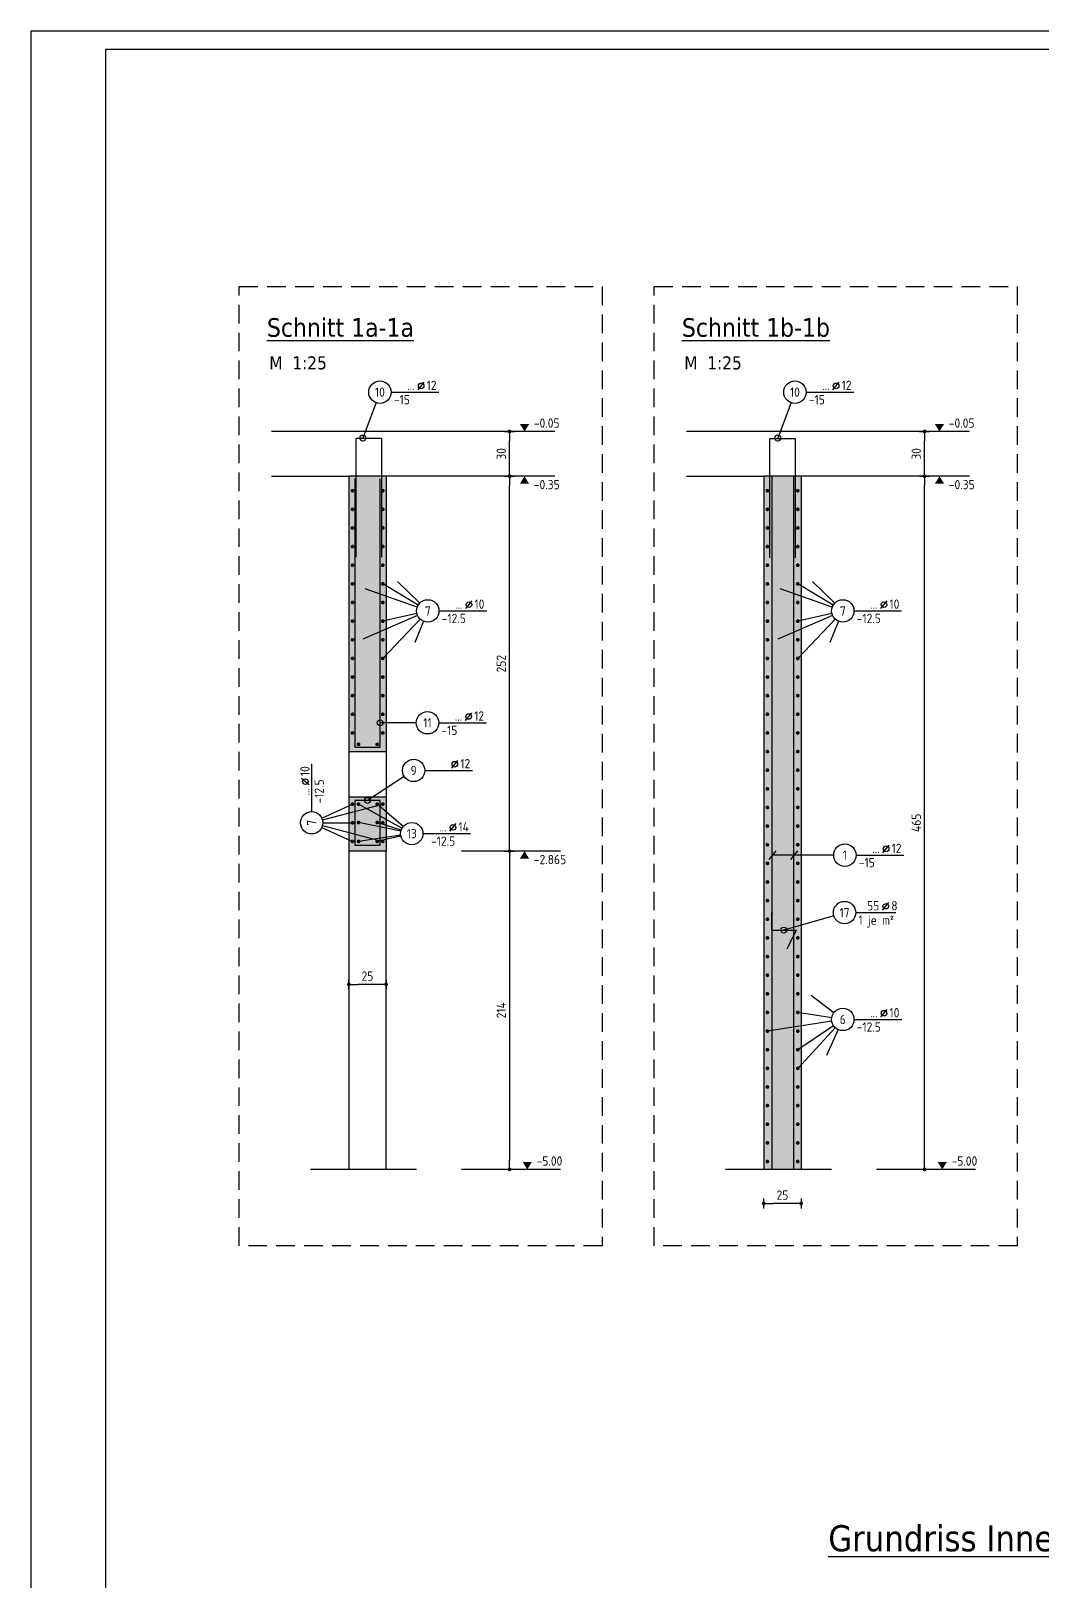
# Model space of a CAD drawing. Extents: x 40 to 126.2, y 46.1 to 88.1.
# Drawn here: x 39.96 to 53.51, y 67.31 to 88.1 of the extents above; entities that cross this region are included whole.
import ezdxf
from ezdxf.enums import TextEntityAlignment as Align

# ---------------------------------------------------------------- set-up
doc = ezdxf.new("R2010")
doc.units = 0
doc.header["$LTSCALE"] = 0.5
doc.linetypes.add('AUSGEZOGEN', pattern=[1000.01, 1000, 0.01])
doc.linetypes.add('STRICHLINIE', pattern=[0.75, 0.5, -0.25])
for name, color, linetype in [('AFU', 7, 'Continuous'), ('BETON', 7, 'Continuous'), ('DETAIL', 7, 'Continuous'), ('grau_mittel', 7, 'Continuous'), ('HILFE', 7, 'Continuous'), ('koten', 7, 'Continuous'), ('MASSE', 7, 'Continuous'), ('OBJEKT', 7, 'Continuous'), ('RAHMEN', 7, 'Continuous'), ('RND', 7, 'Continuous'), ('TEXT', 7, 'Continuous')]:
    doc.layers.add(name, color=color, linetype=linetype)
doc.styles.add('helv', font='tahoma.ttf')
doc.styles.add('txt', font='isocp.shx')
doc.linetypes.add('AFU_50K', pattern='A,0.15,["/",Standard,S=0.2,R=0,X=-0.01,Y=-0.1],0.07,["/",Standard,S=0.2,R=0,X=-0.01,Y=-0.1],0.15', length=0.37)
doc.dimstyles.new('DOT_I', dxfattribs={"dimscale": 0.5, "dimtxt": 0.25, "dimasz": 0.25, "dimexe": 0.1, "dimexo": 0.3, "dimgap": 0.1, "dimtad": 1, "dimdec": 3, "dimzin": 3, "dimtxsty": 'txt', "dimblk": 'DOT', "dimblk1": 'DOT', "dimblk2": 'DOT', "dimsah": 1, "dimcen": 0.1, "dimse1": 1, "dimse2": 1, "dimazin": 0, "dimtfac": 1, "dimtdec": 4, "dimtix": 1, "dimtmove": 2, "dimatfit": 3, "dimfxl": 0, "dimtvp": 1, "dimtolj": 1, "dimtzin": 0, "dimarcsym": 0})

# ---------------------------------------------------------------- blocks, each defined once
blk = doc.blocks.new('DINA0')
at = {"layer": 'RAHMEN'}
for p, q in [((0, 84.1), (0, 0)), ((118.9, 84.1), (0, 84.1))]:
    blk.add_line(p, q, dxfattribs=at)
at = {"layer": 'RAHMEN', "color": 5}
for p, q in [((118.4, 83.6), (2, 83.6)), ((2, 83.6), (2, 0.5))]:
    blk.add_line(p, q, dxfattribs=at)
blk = doc.blocks.new('OKRD_O')
at = {"color": 0, "linetype": 'ByBlock'}
blk.add_solid([(-0.125, 0.202), (0.125, 0.202), (0, 0)], dxfattribs=at)
at = {"color": 0, "linetype": 'ByBlock', "style": 'txt'}
blk.add_attdef('OKRD', (0.25, 0.1), '', height=0.25, dxfattribs=at)
blk = doc.blocks.new('OKRD_U')
at = {"color": 0, "linetype": 'ByBlock'}
blk.add_solid([(-0.125, -0.202), (0.125, -0.202), (0, 0)], dxfattribs=at)
at = {"color": 0, "linetype": 'ByBlock', "style": 'txt'}
blk.add_attdef('OKRD', (0.25, -0.35), '', height=0.25, dxfattribs=at)
blk = doc.blocks.new('DOT')
at = {"layer": 'MASSE', "color": 7, "linetype": 'Continuous'}
for p, q in [((0, 0), (-1, 0)), ((0, 0.54), (0, -0.54))]:
    blk.add_line(p, q, dxfattribs=at)
at = {"layer": 'MASSE', "color": 7, "linetype": 'Continuous', "const_width": 0.2}
blk.add_lwpolyline([(-0.1, 0, 1), (0.1, 0, 1)], format="xyb", close=True, dxfattribs=at)
blk = doc.blocks.new('*D23')
at = {"layer": 'DEFPOINTS', "color": 0, "linetype": 'AUSGEZOGEN', "transparency": 16777216}
for p in [(44.221, 75.312), (44.221, 75.312), (44.721, 75.312)]:
    blk.add_point(p, dxfattribs=at)
at = {"layer": 'MASSE', "color": 0, "linetype": 'AUSGEZOGEN', "lineweight": -2, "transparency": 16777216}
blk.add_line((44.596, 75.312), (44.346, 75.312), dxfattribs=at)
at = {"layer": 'MASSE', "color": 0, "linetype": 'AUSGEZOGEN', "lineweight": -2, "transparency": 16777216, "xscale": 0.125, "yscale": 0.125, "zscale": 0.125, "rotation": 180}
blk.add_blockref('DOT', (44.221, 75.312), dxfattribs=at)
at = {"layer": 'MASSE', "color": 0, "linetype": 'AUSGEZOGEN', "lineweight": -2, "transparency": 16777216, "xscale": 0.125, "yscale": 0.125, "zscale": 0.125}
blk.add_blockref('DOT', (44.721, 75.312), dxfattribs=at)
at = {"layer": 'MASSE', "color": 0, "linetype": 'AUSGEZOGEN', "transparency": 16777216, "insert": (44.471, 75.424), "char_height": 0.125, "attachment_point": 5, "style": 'txt'}
blk.add_mtext('\\A1;25', dxfattribs=at)
blk = doc.blocks.new('RND_LEI')
at = {"layer": 'RND', "color": 7, "linetype": 'Continuous'}
blk.add_line((1.022, 0.066), (1.19, 0.27), dxfattribs=at)
for centre, radius in [((0, 0), 0.3), ((1.106, 0.168), 0.075)]:
    blk.add_circle(centre, radius, dxfattribs=at)
at = {"layer": 'RND', "color": 7, "linetype": 'Continuous', "style": 'txt'}
blk.add_attdef('POSL', text='', height=0.25, dxfattribs=at).set_placement((0, 0), align=Align.MIDDLE)
blk.add_attdef('ANZ', text='', height=0.25, dxfattribs=at).set_placement((0.931, 0.057), align=Align.RIGHT)
for tag, p in [('DUM', (1.253, 0.057)), ('ABSTD', (1.674, 0.057)), ('POSTXT', (0.374, -0.327))]:
    blk.add_attdef(tag, p, '', height=0.25, dxfattribs=at)
blk = doc.blocks.new('*D24')
at = {"layer": 'DEFPOINTS', "color": 0, "linetype": 'AUSGEZOGEN', "transparency": 16777216}
for p in [(46.378, 82.73), (46.378, 82.73), (46.378, 82.13)]:
    blk.add_point(p, dxfattribs=at)
at = {"layer": 'MASSE', "color": 0, "linetype": 'AUSGEZOGEN', "lineweight": -2, "transparency": 16777216}
blk.add_line((46.378, 82.255), (46.378, 82.605), dxfattribs=at)
at = {"layer": 'MASSE', "color": 0, "linetype": 'AUSGEZOGEN', "lineweight": -2, "transparency": 16777216, "xscale": 0.125, "yscale": 0.125, "zscale": 0.125}
for p, rotation in [((46.378, 82.73), 90), ((46.378, 82.13), 270)]:
    blk.add_blockref('DOT', p, dxfattribs=dict(at, rotation=rotation))
at = {"layer": 'MASSE', "color": 0, "linetype": 'AUSGEZOGEN', "transparency": 16777216, "insert": (46.266, 82.43), "char_height": 0.125, "attachment_point": 5, "rotation": 90, "style": 'txt'}
blk.add_mtext('\\A1;30', dxfattribs=at)
blk = doc.blocks.new('*D25')
at = {"layer": 'DEFPOINTS', "color": 0, "linetype": 'AUSGEZOGEN', "transparency": 16777216}
for p in [(46.378, 82.13), (46.378, 82.13), (46.378, 77.1)]:
    blk.add_point(p, dxfattribs=at)
at = {"layer": 'MASSE', "color": 0, "linetype": 'AUSGEZOGEN', "lineweight": -2, "transparency": 16777216}
blk.add_line((46.378, 77.225), (46.378, 82.005), dxfattribs=at)
at = {"layer": 'MASSE', "color": 0, "linetype": 'AUSGEZOGEN', "lineweight": -2, "transparency": 16777216, "xscale": 0.125, "yscale": 0.125, "zscale": 0.125}
for p, rotation in [((46.378, 82.13), 90), ((46.378, 77.1), 270)]:
    blk.add_blockref('DOT', p, dxfattribs=dict(at, rotation=rotation))
at = {"layer": 'MASSE', "color": 0, "linetype": 'AUSGEZOGEN', "transparency": 16777216, "insert": (46.266, 79.615), "char_height": 0.125, "attachment_point": 5, "rotation": 90, "style": 'txt'}
blk.add_mtext('\\A1;252', dxfattribs=at)
blk = doc.blocks.new('*D26')
at = {"layer": 'DEFPOINTS', "color": 0, "linetype": 'AUSGEZOGEN', "transparency": 16777216}
for p in [(46.378, 77.1), (46.378, 72.83), (46.378, 72.83)]:
    blk.add_point(p, dxfattribs=at)
at = {"layer": 'MASSE', "color": 0, "linetype": 'AUSGEZOGEN', "lineweight": -2, "transparency": 16777216}
blk.add_line((46.378, 76.975), (46.378, 72.955), dxfattribs=at)
at = {"layer": 'MASSE', "color": 0, "linetype": 'AUSGEZOGEN', "lineweight": -2, "transparency": 16777216, "xscale": 0.125, "yscale": 0.125, "zscale": 0.125}
for p, rotation in [((46.378, 77.1), 90), ((46.378, 72.83), 270)]:
    blk.add_blockref('DOT', p, dxfattribs=dict(at, rotation=rotation))
at = {"layer": 'MASSE', "color": 0, "linetype": 'AUSGEZOGEN', "transparency": 16777216, "insert": (46.266, 74.965), "char_height": 0.125, "attachment_point": 5, "rotation": 90, "style": 'txt'}
blk.add_mtext('\\A1;214', dxfattribs=at)
blk = doc.blocks.new('*D27')
at = {"layer": 'DEFPOINTS', "color": 0, "linetype": 'AUSGEZOGEN', "transparency": 16777216}
for p in [(49.79, 72.373), (49.79, 72.373), (50.29, 72.373)]:
    blk.add_point(p, dxfattribs=at)
at = {"layer": 'MASSE', "color": 0, "linetype": 'AUSGEZOGEN', "lineweight": -2, "transparency": 16777216}
blk.add_line((50.165, 72.373), (49.915, 72.373), dxfattribs=at)
at = {"layer": 'MASSE', "color": 0, "linetype": 'AUSGEZOGEN', "lineweight": -2, "transparency": 16777216, "xscale": 0.125, "yscale": 0.125, "zscale": 0.125, "rotation": 180}
blk.add_blockref('DOT', (49.79, 72.373), dxfattribs=at)
at = {"layer": 'MASSE', "color": 0, "linetype": 'AUSGEZOGEN', "lineweight": -2, "transparency": 16777216, "xscale": 0.125, "yscale": 0.125, "zscale": 0.125}
blk.add_blockref('DOT', (50.29, 72.373), dxfattribs=at)
at = {"layer": 'MASSE', "color": 0, "linetype": 'AUSGEZOGEN', "transparency": 16777216, "insert": (50.04, 72.485), "char_height": 0.125, "attachment_point": 5, "style": 'txt'}
blk.add_mtext('\\A1;25', dxfattribs=at)
blk = doc.blocks.new('*D29')
at = {"layer": 'DEFPOINTS', "color": 0, "linetype": 'AUSGEZOGEN', "transparency": 16777216}
for p in [(51.947, 82.73), (51.947, 82.73), (51.947, 82.13)]:
    blk.add_point(p, dxfattribs=at)
at = {"layer": 'MASSE', "color": 0, "linetype": 'AUSGEZOGEN', "lineweight": -2, "transparency": 16777216}
blk.add_line((51.947, 82.255), (51.947, 82.605), dxfattribs=at)
at = {"layer": 'MASSE', "color": 0, "linetype": 'AUSGEZOGEN', "lineweight": -2, "transparency": 16777216, "xscale": 0.125, "yscale": 0.125, "zscale": 0.125}
for p, rotation in [((51.947, 82.73), 90), ((51.947, 82.13), 270)]:
    blk.add_blockref('DOT', p, dxfattribs=dict(at, rotation=rotation))
at = {"layer": 'MASSE', "color": 0, "linetype": 'AUSGEZOGEN', "transparency": 16777216, "insert": (51.835, 82.43), "char_height": 0.125, "attachment_point": 5, "rotation": 90, "style": 'txt'}
blk.add_mtext('\\A1;30', dxfattribs=at)
blk = doc.blocks.new('*D28')
at = {"layer": 'DEFPOINTS', "color": 0, "linetype": 'AUSGEZOGEN', "transparency": 16777216}
for p in [(51.947, 82.13), (51.947, 82.13), (51.947, 72.83)]:
    blk.add_point(p, dxfattribs=at)
at = {"layer": 'MASSE', "color": 0, "linetype": 'AUSGEZOGEN', "lineweight": -2, "transparency": 16777216}
blk.add_line((51.947, 72.955), (51.947, 82.005), dxfattribs=at)
at = {"layer": 'MASSE', "color": 0, "linetype": 'AUSGEZOGEN', "lineweight": -2, "transparency": 16777216, "xscale": 0.125, "yscale": 0.125, "zscale": 0.125}
for p, rotation in [((51.947, 82.13), 90), ((51.947, 72.83), 270)]:
    blk.add_blockref('DOT', p, dxfattribs=dict(at, rotation=rotation))
at = {"layer": 'MASSE', "color": 0, "linetype": 'AUSGEZOGEN', "transparency": 16777216, "insert": (51.835, 77.48), "char_height": 0.125, "attachment_point": 5, "rotation": 90, "style": 'txt'}
blk.add_mtext('\\A1;465', dxfattribs=at)
blk = doc.blocks.new('lei_gre')
at = {"layer": 'RND', "color": 7, "linetype": 'Continuous'}
for p, q in [((-0.09, -0.12), (0.09, 0.12)), ((0, 0.15), (0, -0.15))]:
    blk.add_line(p, q, dxfattribs=at)

msp = doc.modelspace()

# ---------------------------------------------------------------- hatches: boundary and pattern name
at = {"layer": 'grau_mittel'}
h = msp.add_hatch(color=61, dxfattribs=at)
h.paths.add_polyline_path([(44.2214, 78.4303), (44.7214, 78.4303), (44.7214, 82.1303), (44.2214, 82.1303)])
h.paths.add_polyline_path([(44.7214, 77.8303), (44.2214, 77.8303), (44.2214, 77.1003), (44.7214, 77.1003)])
msp.add_hatch(color=61, dxfattribs=at).paths.add_polyline_path([(50.2904, 82.1303), (49.7904, 82.1303), (49.7904, 72.8303), (50.2904, 72.8303)])

# ---------------------------------------------------------------- linework, layer by layer
at = {"layer": 'AFU', "color": 8, "linetype": 'AFU_50K'}
for p, q in [((44.7214, 82.1303), (44.2214, 82.1303)), ((50.2904, 82.1303), (49.7904, 82.1303)), ((50.2904, 72.8303), (49.7904, 72.8303))]:
    msp.add_line(p, q, dxfattribs=at)
at = {"layer": 'BETON', "color": 6, "linetype": 'AUSGEZOGEN'}
for p, q in [((46.9833, 82.7303), (43.182, 82.7303)), ((52.5523, 82.7303), (48.751, 82.7303)), ((43.182, 82.1303), (44.2214, 82.1303)), ((44.2214, 82.1303), (44.2214, 78.4303)), ((46.9833, 82.1303), (44.7214, 82.1303)), ((44.7214, 82.1303), (44.7214, 78.4303)), ((48.751, 82.1303), (49.7904, 82.1303)), ((49.7904, 82.1303), (49.7904, 72.8303)), ((52.5523, 82.1303), (50.2904, 82.1303)), ((50.2904, 82.1303), (50.2904, 72.8303)), ((44.7214, 78.4303), (44.2214, 78.4303)), ((44.2214, 77.8303), (44.7214, 77.8303)), ((44.2214, 77.8303), (44.2214, 77.1003)), ((44.7214, 77.8303), (44.7214, 77.1003)), ((44.7214, 77.1003), (44.2214, 77.1003)), ((45.1281, 72.8303), (43.7072, 72.8303)), ((49.7904, 72.8303), (49.2762, 72.8303)), ((50.6971, 72.8303), (50.2904, 72.8303))]:
    msp.add_line(p, q, dxfattribs=at)
at = {"layer": 'DETAIL', "color": 102, "linetype": 'STRICHLINIE'}
for points in [[(47.6221, 84.6754), (47.6221, 71.806), (42.7507, 71.806), (42.7507, 84.6754)], [(53.1911, 84.6754), (53.1911, 71.806), (48.3197, 71.806), (48.3197, 84.6754)]]:
    msp.add_lwpolyline(points, close=True, dxfattribs=at)
at = {"layer": 'HILFE', "color": 102, "linetype": 'AUSGEZOGEN'}
for p, q in [((44.2214, 78.4303), (44.2214, 77.8303)), ((44.7214, 78.4303), (44.7214, 77.8303))]:
    msp.add_line(p, q, dxfattribs=at)
at = {"layer": 'koten', "color": 7, "linetype": 'AUSGEZOGEN'}
for p, q in [((47.0603, 77.1003), (45.7324, 77.1003)), ((47.0603, 72.8303), (45.7324, 72.8303)), ((52.6293, 72.8303), (51.3015, 72.8303))]:
    msp.add_line(p, q, dxfattribs=at)
at = {"layer": 'OBJEKT', "color": 7, "linetype": 'AUSGEZOGEN'}
for p, q in [((44.2214, 77.1003), (44.2214, 72.8303)), ((44.7214, 72.8303), (44.7214, 77.1003))]:
    msp.add_line(p, q, dxfattribs=at)
at = {"layer": 'RND', "color": 7, "linetype": 'AUSGEZOGEN'}
for p, q in [((44.7883, 83.2582), (45.4283, 83.2582)), ((50.3573, 83.2582), (50.9973, 83.2582)), ((45.4307, 80.323), (46.0707, 80.323)), ((50.9997, 80.323), (51.6397, 80.323)), ((45.4266, 78.822), (46.0666, 78.822)), ((43.7221, 77.6304), (43.7221, 78.2704)), ((45.2404, 78.1823), (45.8804, 78.1823)), ((45.2153, 77.3351), (45.8553, 77.3351)), ((51.0281, 77.0462), (51.6681, 77.0462)), ((51.0237, 76.2755), (51.5637, 76.2755)), ((51, 74.8419), (51.64, 74.8419))]:
    msp.add_line(p, q, dxfattribs=at)
at = {"layer": 'RND', "color": 102, "linetype": 'AUSGEZOGEN'}
for p, q in [((44.5859, 83.1176), (44.4089, 82.6426)), ((50.1549, 83.1176), (49.9779, 82.6426)), ((45.1729, 80.4273), (44.8746, 80.7161)), ((50.742, 80.4273), (50.4436, 80.7161)), ((45.1393, 80.373), (44.4394, 80.6203)), ((45.1521, 80.4003), (44.6764, 80.686)), ((50.7083, 80.373), (50.0084, 80.6203)), ((50.7211, 80.4003), (50.2454, 80.686)), ((45.1344, 80.2899), (44.6764, 80.186)), ((50.7034, 80.2899), (50.2454, 80.186)), ((45.143, 80.2635), (44.4081, 79.9457)), ((45.1775, 80.2142), (44.6764, 79.686)), ((45.2236, 80.1843), (45.107, 79.9015)), ((50.7121, 80.2635), (49.9771, 79.9457)), ((50.7465, 80.2142), (50.2454, 79.686)), ((50.7926, 80.1843), (50.676, 79.9015)), ((45.1266, 78.822), (44.6414, 78.822)), ((44.9647, 78.1006), (44.4714, 77.7803)), ((43.8585, 77.5428), (44.2693, 77.7306)), ((43.8672, 77.5185), (44.6764, 77.7306)), ((44.934, 77.4077), (44.351, 77.7301)), ((44.9512, 77.4325), (44.6025, 77.7301)), ((43.8586, 77.4181), (44.2693, 77.2306)), ((43.8672, 77.4425), (44.6764, 77.2306)), ((43.8721, 77.4805), (44.2693, 77.4806)), ((44.9185, 77.3659), (44.351, 77.4848)), ((44.9226, 77.3813), (44.6025, 77.4848)), ((44.9169, 77.3133), (44.351, 77.2305)), ((44.9188, 77.3028), (44.59, 77.2305)), ((50.7281, 77.0462), (49.904, 77.0462)), ((50.7296, 76.234), (50.0579, 76.0408)), ((50.7303, 74.9323), (50.4238, 75.1641)), ((50.7017, 74.8649), (50.2454, 74.936)), ((50.7017, 74.819), (49.8383, 74.686)), ((50.7254, 74.7583), (50.2454, 74.436)), ((50.7483, 74.7316), (50.2454, 74.186)), ((50.7877, 74.7054), (50.6296, 74.3591))]:
    msp.add_line(p, q, dxfattribs=at)
at = {"layer": 'RND', "color": 1, "linetype": 'AUSGEZOGEN'}
for points in [[(44.3189, 81.0426), (44.3189, 82.6426), (44.6589, 82.6426), (44.6589, 81.0426)], [(49.8704, 81.0375), (49.8704, 82.6375), (50.2104, 82.6375), (50.2104, 81.0375)], [(44.3014, 82.0965), (44.3014, 78.4965), (44.6414, 78.4965), (44.6414, 82.0965)], [(49.904, 72.8303), (49.904, 82.1303)], [(50.1949, 72.8303), (50.1949, 82.1303)], [(49.8921, 76.2822), (49.8921, 76.0408), (50.2237, 76.0408), (50.0967, 75.7863)]]:
    msp.add_lwpolyline(points, dxfattribs=at)
at = {"layer": 'RND', "color": 7, "linetype": 'AUSGEZOGEN', "const_width": 0.025}
for points in [[(44.2568, 81.936, 1), (44.2818, 81.936, 1)], [(44.6889, 81.936, -1), (44.6639, 81.936, -1)], [(49.8258, 81.936, 1), (49.8508, 81.936, 1)], [(50.2579, 81.936, -1), (50.2329, 81.936, -1)], [(44.2568, 81.686, 1), (44.2818, 81.686, 1)], [(44.6889, 81.686, -1), (44.6639, 81.686, -1)], [(49.8258, 81.686, 1), (49.8508, 81.686, 1)], [(50.2579, 81.686, -1), (50.2329, 81.686, -1)], [(44.2568, 81.436, 1), (44.2818, 81.436, 1)], [(44.6889, 81.436, -1), (44.6639, 81.436, -1)], [(49.8258, 81.436, 1), (49.8508, 81.436, 1)], [(50.2579, 81.436, -1), (50.2329, 81.436, -1)], [(44.2568, 81.186, 1), (44.2818, 81.186, 1)], [(44.6889, 81.186, -1), (44.6639, 81.186, -1)], [(49.8258, 81.186, 1), (49.8508, 81.186, 1)], [(50.2579, 81.186, -1), (50.2329, 81.186, -1)], [(44.2568, 80.936, 1), (44.2818, 80.936, 1)], [(44.6889, 80.936, -1), (44.6639, 80.936, -1)], [(49.8258, 80.936, 1), (49.8508, 80.936, 1)], [(50.2579, 80.936, -1), (50.2329, 80.936, -1)], [(44.2568, 80.686, 1), (44.2818, 80.686, 1)], [(44.6889, 80.686, -1), (44.6639, 80.686, -1)], [(49.8258, 80.686, 1), (49.8508, 80.686, 1)], [(50.2579, 80.686, -1), (50.2329, 80.686, -1)], [(44.2568, 80.436, 1), (44.2818, 80.436, 1)], [(44.6889, 80.436, -1), (44.6639, 80.436, -1)], [(49.8258, 80.436, 1), (49.8508, 80.436, 1)], [(50.2579, 80.436, -1), (50.2329, 80.436, -1)], [(44.2568, 80.186, 1), (44.2818, 80.186, 1)], [(44.6889, 80.186, -1), (44.6639, 80.186, -1)], [(49.8258, 80.186, 1), (49.8508, 80.186, 1)], [(50.2579, 80.186, -1), (50.2329, 80.186, -1)], [(44.2568, 79.936, 1), (44.2818, 79.936, 1)], [(44.6889, 79.936, -1), (44.6639, 79.936, -1)], [(49.8258, 79.936, 1), (49.8508, 79.936, 1)], [(50.2579, 79.936, -1), (50.2329, 79.936, -1)], [(44.2568, 79.686, 1), (44.2818, 79.686, 1)], [(44.6889, 79.686, -1), (44.6639, 79.686, -1)], [(49.8258, 79.686, 1), (49.8508, 79.686, 1)], [(50.2579, 79.686, -1), (50.2329, 79.686, -1)], [(44.2568, 79.436, 1), (44.2818, 79.436, 1)], [(44.6889, 79.436, -1), (44.6639, 79.436, -1)], [(49.8258, 79.436, 1), (49.8508, 79.436, 1)], [(50.2579, 79.436, -1), (50.2329, 79.436, -1)], [(44.2568, 79.186, 1), (44.2818, 79.186, 1)], [(44.6889, 79.186, -1), (44.6639, 79.186, -1)], [(49.8258, 79.186, 1), (49.8508, 79.186, 1)], [(50.2579, 79.186, -1), (50.2329, 79.186, -1)], [(44.2568, 78.936, 1), (44.2818, 78.936, 1)], [(44.6889, 78.936, -1), (44.6639, 78.936, -1)], [(49.8258, 78.936, 1), (49.8508, 78.936, 1)], [(50.2579, 78.936, -1), (50.2329, 78.936, -1)], [(44.2568, 78.686, 1), (44.2818, 78.686, 1)], [(44.6889, 78.686, -1), (44.6639, 78.686, -1)], [(49.8258, 78.686, 1), (49.8508, 78.686, 1)], [(50.2579, 78.686, -1), (50.2329, 78.686, -1)], [(44.3385, 78.5331, -1), (44.3635, 78.5331, -1)], [(44.59, 78.5331, -1), (44.615, 78.5331, -1)], [(49.8258, 78.436, 1), (49.8508, 78.436, 1)], [(50.2579, 78.436, -1), (50.2329, 78.436, -1)], [(49.8258, 78.186, 1), (49.8508, 78.186, 1)], [(50.2579, 78.186, -1), (50.2329, 78.186, -1)], [(49.8258, 77.936, 1), (49.8508, 77.936, 1)], [(50.2579, 77.936, -1), (50.2329, 77.936, -1)], [(44.2568, 77.7306, 1), (44.2818, 77.7306, 1)], [(44.3385, 77.7301, -1), (44.3635, 77.7301, -1)], [(44.59, 77.7301, -1), (44.615, 77.7301, -1)], [(44.6889, 77.7306, -1), (44.6639, 77.7306, -1)], [(49.8258, 77.686, 1), (49.8508, 77.686, 1)], [(50.2579, 77.686, -1), (50.2329, 77.686, -1)], [(44.2568, 77.4806, 1), (44.2818, 77.4806, 1)], [(44.3385, 77.4848, 1), (44.3635, 77.4848, 1)], [(44.59, 77.4848, 1), (44.615, 77.4848, 1)], [(44.6889, 77.4806, -1), (44.6639, 77.4806, -1)], [(49.8258, 77.436, 1), (49.8508, 77.436, 1)], [(50.2579, 77.436, -1), (50.2329, 77.436, -1)], [(44.2568, 77.2306, 1), (44.2818, 77.2306, 1)], [(44.3385, 77.2305, 1), (44.3635, 77.2305, 1)], [(44.59, 77.2305, 1), (44.615, 77.2305, 1)], [(44.6889, 77.2306, -1), (44.6639, 77.2306, -1)], [(49.8258, 77.186, 1), (49.8508, 77.186, 1)], [(50.2579, 77.186, -1), (50.2329, 77.186, -1)], [(49.8258, 76.936, 1), (49.8508, 76.936, 1)], [(50.2579, 76.936, -1), (50.2329, 76.936, -1)], [(49.8258, 76.686, 1), (49.8508, 76.686, 1)], [(50.2579, 76.686, -1), (50.2329, 76.686, -1)], [(49.8258, 76.436, 1), (49.8508, 76.436, 1)], [(50.2579, 76.436, -1), (50.2329, 76.436, -1)], [(49.8258, 76.186, 1), (49.8508, 76.186, 1)], [(50.2579, 76.186, -1), (50.2329, 76.186, -1)], [(49.8258, 75.936, 1), (49.8508, 75.936, 1)], [(50.2579, 75.936, -1), (50.2329, 75.936, -1)], [(49.8258, 75.686, 1), (49.8508, 75.686, 1)], [(50.2579, 75.686, -1), (50.2329, 75.686, -1)], [(49.8258, 75.436, 1), (49.8508, 75.436, 1)], [(50.2579, 75.436, -1), (50.2329, 75.436, -1)], [(49.8258, 75.186, 1), (49.8508, 75.186, 1)], [(50.2579, 75.186, -1), (50.2329, 75.186, -1)], [(49.8258, 74.936, 1), (49.8508, 74.936, 1)], [(50.2579, 74.936, -1), (50.2329, 74.936, -1)], [(49.8258, 74.686, 1), (49.8508, 74.686, 1)], [(50.2579, 74.686, -1), (50.2329, 74.686, -1)], [(49.8258, 74.436, 1), (49.8508, 74.436, 1)], [(50.2579, 74.436, -1), (50.2329, 74.436, -1)], [(49.8258, 74.186, 1), (49.8508, 74.186, 1)], [(50.2579, 74.186, -1), (50.2329, 74.186, -1)], [(49.8258, 73.936, 1), (49.8508, 73.936, 1)], [(50.2579, 73.936, -1), (50.2329, 73.936, -1)], [(49.8258, 73.686, 1), (49.8508, 73.686, 1)], [(50.2579, 73.686, -1), (50.2329, 73.686, -1)], [(49.8258, 73.436, 1), (49.8508, 73.436, 1)], [(50.2579, 73.436, -1), (50.2329, 73.436, -1)], [(49.8258, 73.186, 1), (49.8508, 73.186, 1)], [(50.2579, 73.186, -1), (50.2329, 73.186, -1)], [(49.8258, 72.936, 1), (49.8508, 72.936, 1)], [(50.2579, 72.936, -1), (50.2329, 72.936, -1)]]:
    msp.add_lwpolyline(points, format="xyb", close=True, dxfattribs=at)
at = {"layer": 'RND', "color": 1, "linetype": 'AUSGEZOGEN'}
msp.add_lwpolyline([(44.3014, 77.1803), (44.6414, 77.1803), (44.6414, 77.7803), (44.3014, 77.7803)], close=True, dxfattribs=at)
at = {"layer": 'RND', "color": 7, "linetype": 'AUSGEZOGEN'}
for centre in [(44.4089, 82.6426), (49.9779, 82.6426), (44.6414, 78.822), (44.4714, 77.7803), (50.0579, 76.0408)]:
    msp.add_circle(centre, 0.04, dxfattribs=at)

# ---------------------------------------------------------------- block references
at = {"layer": 'koten', "color": 7, "linetype": 'AUSGEZOGEN', "xscale": 0.5, "yscale": 0.5, "zscale": 0.5}
for name, p, values in [('OKRD_O', (46.5785, 82.7303), {'OKRD': '-0.05'}), ('OKRD_O', (52.1475, 82.7303), {'OKRD': '-0.05'}), ('OKRD_U', (46.5785, 82.1303), {'OKRD': '-0.35'}), ('OKRD_U', (52.1475, 82.1303), {'OKRD': '-0.35'}), ('OKRD_U', (46.5785, 77.1003), {'OKRD': '-2.865'}), ('OKRD_O', (46.6157, 72.8303), {'OKRD': '-5.00'}), ('OKRD_O', (52.1847, 72.8303), {'OKRD': '-5.00'})]:
    msp.add_blockref(name, p, dxfattribs=at).add_auto_attribs(values)
at = {"layer": 'RAHMEN', "color": 7, "linetype": 'AUSGEZOGEN', "xscale": 0.5, "yscale": 0.5, "zscale": 0.5}
msp.add_blockref('DINA0', (39.9553, 46.0537), dxfattribs=at)
at = {"layer": 'RND', "color": 7, "linetype": 'AUSGEZOGEN', "xscale": 0.5, "yscale": 0.5, "zscale": 0.5}
for p, values in [((44.6383, 83.2582), {'POSL': '10', 'DUM': '12', 'ANZ': '...', 'POSTXT': '-15'}), ((50.2073, 83.2582), {'POSL': '10', 'DUM': '12', 'ANZ': '...', 'POSTXT': '-15'}), ((45.2807, 80.323), {'POSL': '7', 'DUM': '10', 'ANZ': '...', 'POSTXT': '-12.5'}), ((50.8497, 80.323), {'POSL': '7', 'DUM': '10', 'ANZ': '...', 'POSTXT': '-12.5'}), ((45.2766, 78.822), {'POSL': '11', 'DUM': '12', 'ANZ': '...', 'POSTXT': '-15'}), ((45.0904, 78.1823), {'POSL': '9', 'DUM': '12'}), ((45.0653, 77.3351), {'POSL': '13', 'DUM': '14', 'ANZ': '...', 'POSTXT': ' -12.5'}), ((50.8781, 77.0462), {'POSL': '1', 'DUM': '12', 'ANZ': '...', 'POSTXT': '-15'}), ((50.8737, 76.2755), {'POSL': '17', 'DUM': '8', 'ANZ': '55', 'POSTXT': '1 je m²'}), ((50.85, 74.8419), {'POSL': '6', 'DUM': '10', 'ANZ': '...', 'POSTXT': '-12.5'})]:
    msp.add_blockref('RND_LEI', p, dxfattribs=at).add_auto_attribs(values)
at = {"layer": 'RND', "color": 7, "linetype": 'AUSGEZOGEN', "xscale": 0.5, "yscale": 0.5, "zscale": 0.5, "rotation": 90}
msp.add_blockref('RND_LEI', (43.7221, 77.4804), dxfattribs=at).add_auto_attribs({'POSL': '7', 'DUM': '10', 'ANZ': '...', 'POSTXT': ' -12.5'})
at = {"layer": 'RND', "color": 102, "linetype": 'AUSGEZOGEN', "xscale": 0.5, "yscale": 0.5, "zscale": 0.5, "rotation": 179.9999999999983}
for p in [(49.904, 77.0462), (50.1949, 77.0462)]:
    msp.add_blockref('lei_gre', p, dxfattribs=at)

# ---------------------------------------------------------------- texts
at = {"layer": 'TEXT', "color": 6, "linetype": 'AUSGEZOGEN', "style": 'helv'}
for s, p in [('%%USchnitt 1a-1a', (43.1219, 84.0013)), ('%%USchnitt 1b-1b', (48.6909, 84.0013))]:
    msp.add_text(s, height=0.25, dxfattribs=at).set_placement(p)
at = {"layer": 'TEXT', "color": 1, "linetype": 'AUSGEZOGEN', "style": 'helv'}
for p in [(43.1526, 83.5638), (48.7216, 83.5638)]:
    msp.add_text('M  1:25', height=0.175, dxfattribs=at).set_placement(p)
at = {"layer": 'TEXT', "color": 5, "linetype": 'AUSGEZOGEN', "style": 'helv'}
msp.add_text('%%UGrundriss Innenwände 2. UG', height=0.35, dxfattribs=at).set_placement((50.6553, 67.7063))

# ---------------------------------------------------------------- dimensions: what is measured, and where the dimension line sits
at = {"layer": 'MASSE', "color": 7, "linetype": 'AUSGEZOGEN'}
for base, p1, p2, picture, middle in [((46.3781, 82.7303), (46.3781, 82.1303), (46.3781, 82.7303), '*D24', (46.2656, 82.4303)), ((51.9471, 82.7303), (51.9471, 82.1303), (51.9471, 82.7303), '*D29', (51.8346, 82.4303)), ((46.3780911429, 82.1302606167), (46.3780911429, 77.1002606167), (46.3780911429, 82.1302606167), '*D25', (46.2655788397, 79.6152606167)), ((51.9471, 82.1303), (51.9471, 72.8303), (51.9471, 82.1303), '*D28', (51.8346, 77.4803)), ((46.3780911429, 72.8302606167), (46.3780911429, 77.1002606167), (46.3780911429, 72.8302606167), '*D26', (46.2655788397, 74.9652606167))]:
    dim = msp.add_linear_dim(base=base, p1=p1, p2=p2, angle=90, dimstyle='DOT_I', override={"dimdec": 0, "dimlfac": 50}, dxfattribs=at)
    dim.commit()
    dim.dimension.update_dxf_attribs({"geometry": picture, "text_midpoint": middle})
for base, p1, p2, picture, middle in [((44.2214, 75.312), (44.7214, 75.312), (44.2214, 75.312), '*D23', (44.4714, 75.4245)), ((49.7904, 72.3728), (50.2904, 72.3728), (49.7904, 72.3728), '*D27', (50.0404, 72.4853))]:
    dim = msp.add_linear_dim(base=base, p1=p1, p2=p2, dimstyle='DOT_I', override={"dimdec": 0, "dimlfac": 50}, dxfattribs=at)
    dim.commit()
    dim.dimension.update_dxf_attribs({"geometry": picture, "text_midpoint": middle})

doc.saveas('drawing.dxf')
